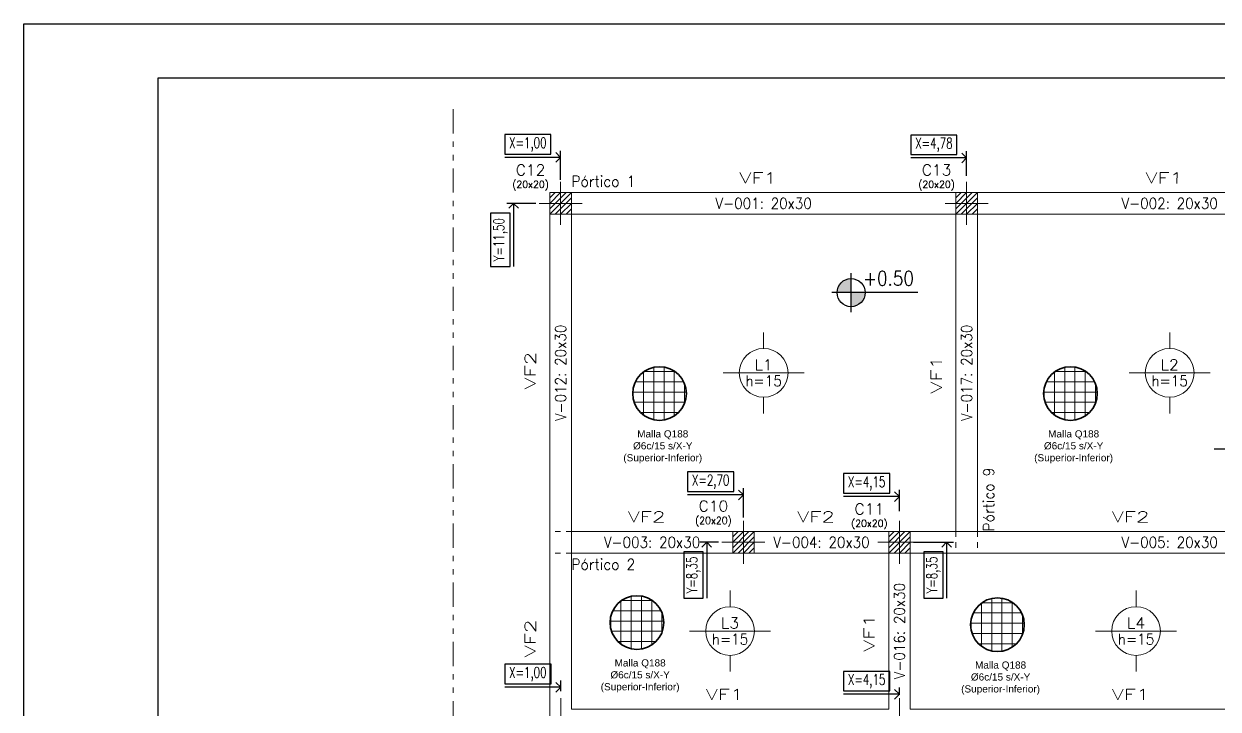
# Model space of a CAD drawing. Header units: millimetres. Extents: x 2686.2 to 2770.2, y 1378.2 to 1450.
# Drawn here: x 2686.19 to 2708.4, y 1437.22 to 1449.95 of the extents above; entities that cross this region are included whole.
import ezdxf
from ezdxf.enums import TextEntityAlignment as Align

# ---------------------------------------------------------------- set-up
doc = ezdxf.new("R2010")
doc.units = ezdxf.units.MM
doc.linetypes.add('CYPE_PUNTO', pattern=[0.075, 0, -0.075])
doc.linetypes.add('CYPE_RAYAPUNTOPUNTO', pattern=[0.45, 0.225, -0.075, 0, -0.075, 0, -0.075])
for name, color, linetype, lineweight in [('0.40', 3, 'Continuous', 40), ('ABERTURA', 30, 'Continuous', 15), ('COLUMNA_DIM', 4, 'Continuous', 9), ('COLUMNA_RAYA', 4, 'Continuous', 0), ('COLUMNA_REF', 3, 'Continuous', 9), ('COLUMNAS_EJES', 1, 'Continuous', 0), ('COTAS_REPLANTEO', 3, 'CYPE_RAYAPUNTOPUNTO', 0), ('MUROS', 3, 'Continuous', 35), ('PA_NUM_ALTURA', 7, 'Continuous', 0), ('PILAR_HORMIGON', 2, 'Continuous', 20), ('VIG_CARAS', 5, 'Continuous', 9), ('VIG_DIM_VIGAS', 3, 'Continuous', 9), ('VIG_INT_DESC', 6, 'Continuous', 0), ('VIG_REF_PORTICOS', 3, 'Continuous', 9)]:
    doc.layers.add(name, color=color, linetype=linetype, lineweight=lineweight)
doc.layers.add('00-FORMATO', color=7, linetype='Continuous')
doc.layers.add('COTAS-PARCIALES', color=2, linetype='Continuous')
doc.styles.add('CYPETXT', font='romans__.ttf', dxfattribs={"height": 0.2})
doc.styles.add('Estilo1', font='romans.shx', dxfattribs={"width": 0.85, "height": 0.12})
doc.styles.add('ROMANS-ICR', font='romans.shx', dxfattribs={"width": 0.7})
doc.styles.get("Standard").update_dxf_attribs({"font": 'arial.ttf'})
doc.dimstyles.new('COTA 1-100 Prog. X', dxfattribs={"dimscale": 0.1, "dimtxt": 2, "dimasz": 1.8, "dimexe": 1.25, "dimexo": 0.625, "dimgap": -0.625, "dimtad": 1, "dimjust": 2, "dimlfac": 0.5, "dimzin": 1, "dimtxsty": 'ROMANS-ICR', "dimblk": 'OPEN90', "dimcen": 2.5, "dimse1": 1, "dimsd1": 1, "dimclrt": 3, "dimadec": 0, "dimazin": 0, "dimtfac": 1, "dimtmove": 0, "dimatfit": 3, "dimfxl": 1.25, "dimarcsym": 0})
doc.dimstyles.new('COTA 1-100 Prog.Y', dxfattribs={"dimscale": 0.1, "dimtxt": 2, "dimasz": 1.8, "dimexe": 1.25, "dimexo": 0.625, "dimgap": -0.625, "dimtad": 1, "dimjust": 2, "dimlfac": 0.5, "dimzin": 1, "dimtxsty": 'ROMANS-ICR', "dimblk": 'OPEN90', "dimcen": 2.5, "dimse1": 1, "dimsd1": 1, "dimclrt": 3, "dimadec": 0, "dimazin": 0, "dimtfac": 1, "dimtmove": 0, "dimatfit": 3, "dimfxl": 1.25, "dimarcsym": 0})

# ---------------------------------------------------------------- blocks, each defined once
blk = doc.blocks.new('Ejes de la columna')
at = {"layer": 'COLUMNAS_EJES'}
for p, q in [((0, -0.5), (0, 0.5)), ((-0.5, 0), (0.5, 0))]:
    blk.add_line(p, q, dxfattribs=at)
blk = doc.blocks.new('20561296-RAYADO C10')
at = {"layer": 'COLUMNA_RAYA'}
for p, q in [((-0.002, -0.002), (0.002, 0.002)), ((-0.002, -0.001), (0.001, 0.002)), ((-0.002, 0), (0, 0.002)), ((-0.002, 0.001), (-0.001, 0.002)), ((-0.001, -0.002), (0.002, 0.001)), ((0, -0.002), (0.002, 0)), ((0.001, -0.002), (0.002, -0.001))]:
    blk.add_line(p, q, dxfattribs=at)
blk = doc.blocks.new('20561296-RAYADO C11')
at = {"layer": 'COLUMNA_RAYA'}
for p, q in [((-0.002, -0.002), (0.002, 0.002)), ((-0.002, -0.001), (0.001, 0.002)), ((-0.002, 0), (0, 0.002)), ((-0.002, 0.001), (-0.001, 0.002)), ((-0.001, -0.002), (0.002, 0.001)), ((0, -0.002), (0.002, 0)), ((0.001, -0.002), (0.002, -0.001))]:
    blk.add_line(p, q, dxfattribs=at)
blk = doc.blocks.new('20561296-RAYADO C12')
at = {"layer": 'COLUMNA_RAYA'}
for p, q in [((-0.002, -0.002), (0.002, 0.002)), ((-0.002, -0.001), (0.001, 0.002)), ((-0.002, 0), (0, 0.002)), ((-0.002, 0.001), (-0.001, 0.002)), ((-0.001, -0.002), (0.002, 0.001)), ((0, -0.002), (0.002, 0)), ((0.001, -0.002), (0.002, -0.001))]:
    blk.add_line(p, q, dxfattribs=at)
blk = doc.blocks.new('20561296-RAYADO C13')
at = {"layer": 'COLUMNA_RAYA'}
for p, q in [((-0.002, -0.002), (0.002, 0.002)), ((-0.002, -0.001), (0.001, 0.002)), ((-0.002, 0), (0, 0.002)), ((-0.002, 0.001), (-0.001, 0.002)), ((-0.001, -0.002), (0.002, 0.001)), ((0, -0.002), (0.002, 0)), ((0.001, -0.002), (0.002, -0.001))]:
    blk.add_line(p, q, dxfattribs=at)
blk = doc.blocks.new('_Open90')
at = {"layer": '0.40', "color": 0, "lineweight": -2}
for p, q in [((0, 0), (-1, 0)), ((-0.5, 0.5), (0, 0)), ((0, 0), (-0.5, -0.5))]:
    blk.add_line(p, q, dxfattribs=at)
blk = doc.blocks.new('*D25')
at = {"color": 0, "lineweight": -2, "transparency": 16777216}
for p, q in [((2699.111, 1440.318), (2698.764, 1440.318)), ((2698.826, 1440.138), (2698.463, 1440.138)), ((2698.463, 1440.138), (2698.463, 1439.279)), ((2698.826, 1439.279), (2698.826, 1440.138)), ((2698.889, 1440.138), (2698.889, 1439.279)), ((2698.463, 1439.279), (2698.826, 1439.279))]:
    blk.add_line(p, q, dxfattribs=at)
at = {"layer": 'Defpoints', "color": 0, "transparency": 16777216}
for p in [(2698.889, 1440.318), (2699.173, 1440.318), (2698.631, 1423.618)]:
    blk.add_point(p, dxfattribs=at)
at = {"color": 0, "lineweight": -2, "transparency": 16777216, "xscale": 0.18, "yscale": 0.18, "zscale": 0.18, "rotation": 90}
blk.add_blockref('_Open90', (2698.889, 1440.318), dxfattribs=at)
at = {"color": 3, "transparency": 16777216, "insert": (2698.645, 1439.709), "char_height": 0.2, "attachment_point": 5, "rotation": 90, "style": 'ROMANS-ICR'}
blk.add_mtext('Y=8,35', dxfattribs=at)
blk = doc.blocks.new('*D26')
at = {"color": 0, "lineweight": -2, "transparency": 16777216}
for p, q in [((2695.711, 1446.618), (2695.173, 1446.618)), ((2695.235, 1446.438), (2694.872, 1446.438)), ((2694.872, 1446.438), (2694.872, 1445.446)), ((2695.235, 1445.446), (2695.235, 1446.438)), ((2695.298, 1446.438), (2695.298, 1445.446)), ((2694.872, 1445.446), (2695.235, 1445.446))]:
    blk.add_line(p, q, dxfattribs=at)
at = {"layer": 'Defpoints', "color": 0, "transparency": 16777216}
for p in [(2695.298, 1446.618), (2695.773, 1446.618), (2695.231, 1423.618)]:
    blk.add_point(p, dxfattribs=at)
at = {"color": 0, "lineweight": -2, "transparency": 16777216, "xscale": 0.18, "yscale": 0.18, "zscale": 0.18, "rotation": 90}
blk.add_blockref('_Open90', (2695.298, 1446.618), dxfattribs=at)
at = {"color": 3, "transparency": 16777216, "insert": (2695.054, 1445.942), "char_height": 0.2, "attachment_point": 5, "rotation": 90, "style": 'ROMANS-ICR'}
blk.add_mtext('Y=11,50', dxfattribs=at)
blk = doc.blocks.new('*D28')
at = {"color": 0, "lineweight": -2, "transparency": 16777216}
for p, q in [((2702.736, 1440.318), (2703.476, 1440.318)), ((2703.288, 1440.138), (2702.925, 1440.138)), ((2702.925, 1440.138), (2702.925, 1439.279)), ((2703.288, 1439.279), (2703.288, 1440.138)), ((2703.351, 1440.138), (2703.351, 1439.279)), ((2702.925, 1439.279), (2703.288, 1439.279))]:
    blk.add_line(p, q, dxfattribs=at)
at = {"layer": 'Defpoints', "color": 0, "transparency": 16777216}
for p in [(2702.673, 1440.318), (2703.351, 1440.318), (2701.531, 1423.618)]:
    blk.add_point(p, dxfattribs=at)
at = {"color": 0, "lineweight": -2, "transparency": 16777216, "xscale": 0.18, "yscale": 0.18, "zscale": 0.18, "rotation": 90}
blk.add_blockref('_Open90', (2703.351, 1440.318), dxfattribs=at)
at = {"color": 3, "transparency": 16777216, "insert": (2703.107, 1439.709), "char_height": 0.2, "attachment_point": 5, "rotation": 90, "style": 'ROMANS-ICR'}
blk.add_mtext('Y=8,35', dxfattribs=at)
blk = doc.blocks.new('*D61')
at = {"color": 0, "lineweight": -2, "transparency": 16777216}
for p, q in [((2695.993, 1447.897), (2695.135, 1447.897)), ((2695.135, 1447.897), (2695.135, 1447.533)), ((2695.993, 1447.533), (2695.993, 1447.897)), ((2695.135, 1447.533), (2695.993, 1447.533)), ((2695.993, 1447.471), (2695.135, 1447.471)), ((2696.173, 1447.054), (2696.173, 1447.596))]:
    blk.add_line(p, q, dxfattribs=at)
at = {"layer": 'Defpoints', "color": 0, "transparency": 16777216}
for p in [(2696.173, 1447.471), (2694.173, 1446.991), (2696.173, 1446.991)]:
    blk.add_point(p, dxfattribs=at)
at = {"color": 0, "lineweight": -2, "transparency": 16777216, "xscale": 0.18, "yscale": 0.18, "zscale": 0.18}
blk.add_blockref('_Open90', (2696.173, 1447.471), dxfattribs=at)
at = {"color": 3, "transparency": 16777216, "insert": (2695.564, 1447.715), "char_height": 0.2, "attachment_point": 5, "style": 'ROMANS-ICR'}
blk.add_mtext('X=1,00', dxfattribs=at)
blk = doc.blocks.new('*D62')
at = {"color": 0, "lineweight": -2, "transparency": 16777216}
for p, q in [((2703.543, 1447.888), (2702.685, 1447.888)), ((2702.685, 1447.888), (2702.685, 1447.525)), ((2703.543, 1447.525), (2703.543, 1447.888)), ((2702.685, 1447.525), (2703.543, 1447.525)), ((2703.543, 1447.462), (2702.685, 1447.462)), ((2703.723, 1447.131), (2703.723, 1447.587))]:
    blk.add_line(p, q, dxfattribs=at)
at = {"layer": 'Defpoints', "color": 0, "transparency": 16777216}
for p in [(2703.723, 1447.462), (2694.173, 1447.069), (2703.723, 1447.069)]:
    blk.add_point(p, dxfattribs=at)
at = {"color": 0, "lineweight": -2, "transparency": 16777216, "xscale": 0.18, "yscale": 0.18, "zscale": 0.18}
blk.add_blockref('_Open90', (2703.723, 1447.462), dxfattribs=at)
at = {"color": 3, "transparency": 16777216, "insert": (2703.114, 1447.706), "char_height": 0.2, "attachment_point": 5, "style": 'ROMANS-ICR'}
blk.add_mtext('X=4,78', dxfattribs=at)
blk = doc.blocks.new('*D63')
at = {"color": 0, "lineweight": -2, "transparency": 16777216}
for p, q in [((2711.093, 1447.683), (2710.235, 1447.683)), ((2710.235, 1447.683), (2710.235, 1447.32)), ((2711.093, 1447.32), (2711.093, 1447.683)), ((2710.235, 1447.32), (2711.093, 1447.32)), ((2711.093, 1447.258), (2710.235, 1447.258)), ((2711.273, 1447.08), (2711.273, 1447.383))]:
    blk.add_line(p, q, dxfattribs=at)
at = {"layer": 'Defpoints', "color": 0, "transparency": 16777216}
for p in [(2711.273, 1447.258), (2711.273, 1447.018), (2694.173, 1446.678)]:
    blk.add_point(p, dxfattribs=at)
at = {"color": 0, "lineweight": -2, "transparency": 16777216, "xscale": 0.18, "yscale": 0.18, "zscale": 0.18}
blk.add_blockref('_Open90', (2711.273, 1447.258), dxfattribs=at)
at = {"color": 3, "transparency": 16777216, "insert": (2710.664, 1447.502), "char_height": 0.2, "attachment_point": 5, "style": 'ROMANS-ICR'}
blk.add_mtext('X=8,55', dxfattribs=at)
blk = doc.blocks.new('*D64')
at = {"color": 0, "lineweight": -2, "transparency": 16777216}
for p, q in [((2699.393, 1441.626), (2698.535, 1441.626)), ((2698.535, 1441.626), (2698.535, 1441.263)), ((2699.393, 1441.263), (2699.393, 1441.626)), ((2698.535, 1441.263), (2699.393, 1441.263)), ((2699.573, 1440.78), (2699.573, 1441.325)), ((2699.393, 1441.2), (2698.535, 1441.2))]:
    blk.add_line(p, q, dxfattribs=at)
at = {"layer": 'Defpoints', "color": 0, "transparency": 16777216}
for p in [(2699.573, 1441.2), (2699.573, 1440.718), (2694.173, 1439.701)]:
    blk.add_point(p, dxfattribs=at)
at = {"color": 0, "lineweight": -2, "transparency": 16777216, "xscale": 0.18, "yscale": 0.18, "zscale": 0.18}
blk.add_blockref('_Open90', (2699.573, 1441.2), dxfattribs=at)
at = {"color": 3, "transparency": 16777216, "insert": (2698.964, 1441.444), "char_height": 0.2, "attachment_point": 5, "style": 'ROMANS-ICR'}
blk.add_mtext('X=2,70', dxfattribs=at)
blk = doc.blocks.new('*D65')
at = {"color": 0, "lineweight": -2, "transparency": 16777216}
for p, q in [((2702.293, 1441.594), (2701.435, 1441.594)), ((2701.435, 1441.594), (2701.435, 1441.231)), ((2702.293, 1441.231), (2702.293, 1441.594)), ((2701.435, 1441.231), (2702.293, 1441.231)), ((2702.473, 1440.898), (2702.473, 1441.294)), ((2702.293, 1441.169), (2701.435, 1441.169))]:
    blk.add_line(p, q, dxfattribs=at)
at = {"layer": 'Defpoints', "color": 0, "transparency": 16777216}
for p in [(2702.473, 1441.169), (2694.173, 1440.836), (2702.473, 1440.836)]:
    blk.add_point(p, dxfattribs=at)
at = {"color": 0, "lineweight": -2, "transparency": 16777216, "xscale": 0.18, "yscale": 0.18, "zscale": 0.18}
blk.add_blockref('_Open90', (2702.473, 1441.169), dxfattribs=at)
at = {"color": 3, "transparency": 16777216, "insert": (2701.864, 1441.413), "char_height": 0.2, "attachment_point": 5, "style": 'ROMANS-ICR'}
blk.add_mtext('X=4,15', dxfattribs=at)
blk = doc.blocks.new('*D66')
at = {"color": 0, "lineweight": -2, "transparency": 16777216}
for p, q in [((2695.994, 1438.05), (2695.135, 1438.05)), ((2695.135, 1438.05), (2695.135, 1437.687)), ((2695.994, 1437.687), (2695.994, 1438.05)), ((2695.135, 1437.687), (2695.994, 1437.687)), ((2696.174, 1437.549), (2696.174, 1437.75)), ((2695.994, 1437.625), (2695.135, 1437.625))]:
    blk.add_line(p, q, dxfattribs=at)
at = {"layer": 'Defpoints', "color": 0, "transparency": 16777216}
for p in [(2694.173, 1437.487), (2696.174, 1437.625), (2696.174, 1437.487)]:
    blk.add_point(p, dxfattribs=at)
at = {"color": 0, "lineweight": -2, "transparency": 16777216, "xscale": 0.18, "yscale": 0.18, "zscale": 0.18}
blk.add_blockref('_Open90', (2696.174, 1437.625), dxfattribs=at)
at = {"color": 3, "transparency": 16777216, "insert": (2695.564, 1437.869), "char_height": 0.2, "attachment_point": 5, "style": 'ROMANS-ICR'}
blk.add_mtext('X=1,00', dxfattribs=at)
blk = doc.blocks.new('*D67')
at = {"color": 0, "lineweight": -2, "transparency": 16777216}
for p, q in [((2702.293, 1437.918), (2701.435, 1437.918)), ((2701.435, 1437.918), (2701.435, 1437.555)), ((2702.293, 1437.555), (2702.293, 1437.918)), ((2701.435, 1437.555), (2702.293, 1437.555)), ((2702.293, 1437.493), (2701.435, 1437.493)), ((2702.473, 1437.48), (2702.473, 1437.618))]:
    blk.add_line(p, q, dxfattribs=at)
at = {"layer": 'Defpoints', "color": 0, "transparency": 16777216}
for p in [(2694.173, 1437.625), (2702.473, 1437.493), (2702.473, 1437.418)]:
    blk.add_point(p, dxfattribs=at)
at = {"color": 0, "lineweight": -2, "transparency": 16777216, "xscale": 0.18, "yscale": 0.18, "zscale": 0.18}
blk.add_blockref('_Open90', (2702.473, 1437.493), dxfattribs=at)
at = {"color": 3, "transparency": 16777216, "insert": (2701.864, 1437.737), "char_height": 0.2, "attachment_point": 5, "style": 'ROMANS-ICR'}
blk.add_mtext('X=4,15', dxfattribs=at)
blk = doc.blocks.new('*D68')
at = {"color": 0, "lineweight": -2, "transparency": 16777216}
for p, q in [((2711.093, 1438.063), (2710.235, 1438.063)), ((2710.235, 1438.063), (2710.235, 1437.7)), ((2711.093, 1437.7), (2711.093, 1438.063)), ((2710.235, 1437.7), (2711.093, 1437.7)), ((2711.273, 1437.48), (2711.273, 1437.763)), ((2711.093, 1437.638), (2710.235, 1437.638))]:
    blk.add_line(p, q, dxfattribs=at)
at = {"layer": 'Defpoints', "color": 0, "transparency": 16777216}
for p in [(2694.173, 1437.493), (2711.273, 1437.638), (2711.273, 1437.418)]:
    blk.add_point(p, dxfattribs=at)
at = {"color": 0, "lineweight": -2, "transparency": 16777216, "xscale": 0.18, "yscale": 0.18, "zscale": 0.18}
blk.add_blockref('_Open90', (2711.273, 1437.638), dxfattribs=at)
at = {"color": 3, "transparency": 16777216, "insert": (2710.664, 1437.882), "char_height": 0.2, "attachment_point": 5, "style": 'ROMANS-ICR'}
blk.add_mtext('X=8,55', dxfattribs=at)

msp = doc.modelspace()

# ---------------------------------------------------------------- hatches: boundary and pattern name
at = {"layer": 'ABERTURA'}
h = msp.add_hatch(dxfattribs=at)
h.set_pattern_fill('ANSI37', color=256, scale=0.06, angle=45)
h.set_pattern_definition([(90, (-960.07534, -228.5266), (-0.1905, 2e-17), []), (180, (-960.07534, -228.5266), (-2e-17, -0.1905), [])])
h.paths.add_polyline_path([(2697.513, 1443.083, 1), (2698.511, 1443.083, 1)])
h = msp.add_hatch(dxfattribs=at)
h.set_pattern_fill('ANSI37', color=256, scale=0.06, angle=45)
h.set_pattern_definition([(90, (-952.43482, -228.5266), (-0.1905, 2e-17), []), (180, (-952.43482, -228.5266), (-2e-17, -0.1905), [])])
h.paths.add_polyline_path([(2705.154, 1443.083, 1), (2706.151, 1443.083, 1)])
h = msp.add_hatch(dxfattribs=at)
h.set_pattern_fill('ANSI37', color=256, scale=0.06, angle=45)
h.set_pattern_definition([(90, (-960.49595, -232.78294), (-0.1905, 2e-17), []), (180, (-960.49595, -232.78294), (-2e-17, -0.1905), [])])
h.paths.add_polyline_path([(2697.093, 1438.826, 1), (2698.09, 1438.826, 1)])
h = msp.add_hatch(dxfattribs=at)
h.set_pattern_fill('ANSI37', color=256, scale=0.06, angle=45)
h.set_pattern_definition([(90, (-953.79299, -232.82345), (-0.1905, 2e-17), []), (180, (-953.79299, -232.82345), (-2e-17, -0.1905), [])])
h.paths.add_polyline_path([(2703.796, 1438.786, 1), (2704.793, 1438.786, 1)])
at = {"layer": 'COTAS-PARCIALES', "ltscale": 0.25}
h = msp.add_hatch(color=256, dxfattribs=at)
h.dxf.hatch_style = 1
h.paths.add_polyline_path([(2701.574, 1444.959), (2701.574, 1445.221, 0.414214), (2701.313, 1444.959)])
h.paths.add_polyline_path([(2701.574, 1444.698, 0.414214), (2701.835, 1444.959), (2701.574, 1444.959)])

# ---------------------------------------------------------------- linework, layer by layer
at = {"layer": '00-FORMATO', "color": 3, "ltscale": 0.1}
for p, q in [((2686.192, 1420.254), (2686.192, 1449.954)), ((2686.192, 1449.954), (2770.192, 1449.954)), ((2688.692, 1421.254), (2688.692, 1448.954)), ((2688.692, 1448.954), (2769.192, 1448.954))]:
    msp.add_line(p, q, dxfattribs=at)
at = {"layer": 'COTAS-PARCIALES', "ltscale": 0.25}
for p, q in [((2701.574, 1444.598), (2701.574, 1445.321)), ((2702.813, 1444.959), (2701.213, 1444.959)), ((2709.927, 1442.047), (2708.327, 1442.047))]:
    msp.add_line(p, q, dxfattribs=at)
msp.add_circle((2701.574, 1444.959), 0.261, dxfattribs=at)
at = {"layer": 'COTAS_REPLANTEO', "ltscale": 2}
msp.add_line((2694.173, 1422.618), (2694.173, 1448.415), dxfattribs=at)
at = {"layer": 'MUROS'}
for centre in [(2698.012, 1443.083), (2705.653, 1443.083), (2697.592, 1438.826), (2704.295, 1438.786)]:
    msp.add_circle(centre, 0.499, dxfattribs=at)
at = {"layer": 'PA_NUM_ALTURA'}
for p, q in [((2699.948, 1443.92), (2699.948, 1444.22)), ((2707.498, 1443.92), (2707.498, 1444.22)), ((2699.196, 1443.468), (2700.701, 1443.468)), ((2706.746, 1443.468), (2708.251, 1443.468)), ((2699.948, 1442.715), (2699.948, 1443.015)), ((2707.498, 1442.715), (2707.498, 1443.015)), ((2699.323, 1439.12), (2699.323, 1439.42)), ((2706.873, 1439.12), (2706.873, 1439.42)), ((2698.571, 1438.668), (2700.076, 1438.668)), ((2706.121, 1438.668), (2707.626, 1438.668)), ((2699.323, 1437.915), (2699.323, 1438.215)), ((2706.873, 1437.915), (2706.873, 1438.215))]:
    msp.add_line(p, q, dxfattribs=at)
for centre in [(2699.948, 1443.468), (2707.498, 1443.468), (2699.323, 1438.668), (2706.873, 1438.668)]:
    msp.add_circle(centre, 0.453, dxfattribs=at)
at = {"layer": 'PILAR_HORMIGON'}
for points in [[(2695.973, 1446.418), (2696.373, 1446.418), (2696.373, 1446.818), (2695.973, 1446.818), (2695.973, 1446.418)], [(2703.523, 1446.418), (2703.923, 1446.418), (2703.923, 1446.818), (2703.523, 1446.818), (2703.523, 1446.418)], [(2699.373, 1440.118), (2699.773, 1440.118), (2699.773, 1440.518), (2699.373, 1440.518), (2699.373, 1440.118)], [(2702.273, 1440.118), (2702.673, 1440.118), (2702.673, 1440.518), (2702.273, 1440.518), (2702.273, 1440.118)]]:
    msp.add_lwpolyline(points, dxfattribs=at)
at = {"layer": 'VIG_CARAS'}
for p, q in [((2696.373, 1446.818), (2703.523, 1446.818)), ((2703.923, 1446.818), (2711.073, 1446.818)), ((2695.973, 1428.218), (2695.973, 1446.418)), ((2696.373, 1437.218), (2696.373, 1446.418)), ((2696.373, 1446.418), (2703.523, 1446.418)), ((2703.523, 1440.518), (2703.523, 1446.418)), ((2703.923, 1446.418), (2711.073, 1446.418)), ((2703.923, 1440.518), (2703.923, 1446.418)), ((2696.373, 1440.518), (2699.373, 1440.518)), ((2699.773, 1440.518), (2702.273, 1440.518)), ((2702.673, 1440.518), (2711.073, 1440.518)), ((2696.373, 1440.118), (2699.373, 1440.118)), ((2699.773, 1440.118), (2702.273, 1440.118)), ((2702.273, 1437.218), (2702.273, 1440.118)), ((2702.673, 1437.218), (2702.673, 1440.118)), ((2702.673, 1440.118), (2711.073, 1440.118)), ((2696.374, 1437.218), (2702.273, 1437.218)), ((2702.673, 1437.218), (2711.073, 1437.218))]:
    msp.add_line(p, q, dxfattribs=at)
at = {"layer": 'VIG_CARAS', "linetype": 'CYPE_PUNTO'}
for p, q in [((2696.373, 1440.518), (2695.973, 1440.518)), ((2703.523, 1440.518), (2703.523, 1440.118)), ((2703.923, 1440.518), (2703.923, 1440.118)), ((2696.373, 1440.118), (2695.973, 1440.118))]:
    msp.add_line(p, q, dxfattribs=at)

# ---------------------------------------------------------------- block references
at = {"layer": 'COLUMNA_RAYA', "xscale": 100, "yscale": 100, "zscale": 100}
for name, p in [('20561296-RAYADO C12', (2696.173, 1446.618)), ('20561296-RAYADO C13', (2703.723, 1446.618)), ('20561296-RAYADO C10', (2699.573, 1440.318)), ('20561296-RAYADO C11', (2702.473, 1440.318))]:
    msp.add_blockref(name, p, dxfattribs=at)
at = {"layer": 'COLUMNAS_EJES', "xscale": 0.8, "yscale": 0.8, "zscale": 2}
for p in [(2696.173, 1446.618), (2703.723, 1446.618), (2699.573, 1440.318), (2702.473, 1440.318), (2696.174, 1437.018), (2702.473, 1437.018)]:
    msp.add_blockref('Ejes de la columna', p, dxfattribs=at)

# ---------------------------------------------------------------- texts
at = {"char_height": 0.13303, "width": 2.7838, "attachment_point": 5}
for insert in [(2698.072, 1442.092), (2705.712, 1442.092), (2697.651, 1437.835), (2704.354, 1437.795)]:
    msp.add_mtext('Malla Q188\\P%%C6c/15 s/X-Y\\P(Superior-Inferior)', dxfattribs=dict(at, insert=insert))
at = {"layer": 'COLUMNA_DIM', "lineweight": 0, "style": 'CYPETXT', "width": 0.842426}
for p, p2 in [((2695.275, 1446.904), (2695.953, 1446.904)), ((2702.825, 1446.904), (2703.503, 1446.904)), ((2698.675, 1440.658), (2699.353, 1440.658)), ((2701.575, 1440.604), (2702.253, 1440.604))]:
    msp.add_text('(20x20)', height=0.1333, dxfattribs=at).set_placement(p, p2, align=Align.FIT)
at = {"layer": 'COLUMNA_REF', "style": 'CYPETXT', "width": 0.883061}
for s, p, p2 in [('C12', (2695.338, 1447.138), (2695.89, 1447.138)), ('C13', (2702.888, 1447.138), (2703.44, 1447.138)), ('C10', (2698.738, 1440.891), (2699.29, 1440.891)), ('C11', (2701.638, 1440.838), (2702.19, 1440.838))]:
    msp.add_text(s, height=0.2, dxfattribs=at).set_placement(p, p2, align=Align.FIT)
at = {"layer": 'COTAS-PARCIALES', "color": 2, "ltscale": 0.25, "insert": (2701.835, 1445.359), "char_height": 0.27, "width": 1.18842, "attachment_point": 1, "style": 'Estilo1'}
msp.add_mtext('\\pi-0.035694;+0.50', dxfattribs=at)
at = {"layer": 'PA_NUM_ALTURA', "style": 'CYPETXT'}
for s, width, p, p2 in [('L1', 0.966349, (2699.78, 1443.518), (2700.116, 1443.518)), ('L2', 0.966349, (2707.33, 1443.518), (2707.666, 1443.518)), ('h=15', 0.829115, (2699.609, 1443.218), (2700.287, 1443.218)), ('h=15', 0.829115, (2707.159, 1443.218), (2707.837, 1443.218)), ('L3', 0.966349, (2699.155, 1438.718), (2699.491, 1438.718)), ('L4', 0.966349, (2706.705, 1438.718), (2707.041, 1438.718)), ('h=15', 0.829115, (2698.984, 1438.418), (2699.662, 1438.418)), ('h=15', 0.829115, (2706.534, 1438.418), (2707.212, 1438.418))]:
    msp.add_text(s, height=0.2, dxfattribs=dict(at, width=width)).set_placement(p, p2, align=Align.FIT)
at = {"layer": 'VIG_DIM_VIGAS', "style": 'CYPETXT', "width": 0.800794}
for s, p, p2 in [('V-001: 20x30', (2699.053, 1446.518), (2700.844, 1446.518)), ('V-002: 20x30', (2706.603, 1446.518), (2708.394, 1446.518)), ('V-003: 20x30', (2696.978, 1440.218), (2698.769, 1440.218)), ('V-004: 20x30', (2700.128, 1440.218), (2701.919, 1440.218)), ('V-005: 20x30', (2706.603, 1440.218), (2708.394, 1440.218))]:
    msp.add_text(s, height=0.2, dxfattribs=at).set_placement(p, p2, align=Align.FIT)
for s, p, p2 in [('V-012: 20x30', (2696.273, 1442.572), (2696.273, 1444.363)), ('V-017: 20x30', (2703.823, 1442.572), (2703.823, 1444.363)), ('V-016: 20x30', (2702.573, 1437.772), (2702.573, 1439.563))]:
    msp.add_text(s, height=0.2, rotation=90, dxfattribs=at).set_placement(p, p2, align=Align.FIT)
at = {"layer": 'VIG_INT_DESC', "style": 'CYPETXT', "width": 1.299367}
for s, rotation, p, p2 in [('VF1', 359.822, (2699.495, 1446.991), (2700.197, 1446.989)), ('VF1', 359.822, (2707.045, 1446.991), (2707.747, 1446.989)), ('VF2', 89.822, (2695.708, 1443.156), (2695.71, 1443.858)), ('VF1', 89.822, (2703.258, 1443.08), (2703.26, 1443.782)), ('VF2', 359.822, (2697.42, 1440.691), (2698.122, 1440.689)), ('VF2', 359.822, (2700.57, 1440.691), (2701.272, 1440.689)), ('VF2', 359.822, (2706.42, 1440.691), (2707.122, 1440.689)), ('VF2', 89.822, (2695.708, 1438.179), (2695.71, 1438.881)), ('VF1', 89.822, (2702.008, 1438.28), (2702.01, 1438.982)), ('VF1', 359.822, (2698.87, 1437.391), (2699.572, 1437.389)), ('VF1', 359.822, (2706.42, 1437.391), (2707.122, 1437.389))]:
    msp.add_text(s, height=0.2, rotation=rotation, dxfattribs=at).set_placement(p, p2, align=Align.FIT)
at = {"layer": 'VIG_REF_PORTICOS', "style": 'CYPETXT', "width": 0.813084}
for s, p, p2 in [('Pórtico 1', (2696.373, 1446.928), (2697.561, 1446.928)), ('Pórtico 2', (2696.373, 1439.808), (2697.561, 1439.808))]:
    msp.add_text(s, height=0.2, dxfattribs=at).set_placement(p, p2, align=Align.FIT)
msp.add_text('Pórtico 9', height=0.2, rotation=90, dxfattribs=at).set_placement((2704.233, 1440.518), (2704.233, 1441.706), align=Align.FIT)

# ---------------------------------------------------------------- dimensions: what is measured, and where the dimension line sits
for base, p1, p2, picture, middle in [((2696.173, 1447.471), (2694.173, 1446.991), (2696.173, 1446.991), '*D61', (2695.564, 1447.715)), ((2703.72342971, 1447.46225157), (2694.1734297, 1447.06896513), (2703.72342971, 1447.06896513), '*D62', (2703.11426304, 1447.70629919)), ((2711.273, 1447.258), (2694.173, 1446.678), (2711.273, 1447.018), '*D63', (2710.664, 1447.502)), ((2699.573, 1441.2), (2694.173, 1439.701), (2699.573, 1440.718), '*D64', (2698.964, 1441.444)), ((2702.473, 1441.169), (2694.173, 1440.836), (2702.473, 1440.836), '*D65', (2701.864, 1441.413)), ((2711.273, 1437.638), (2694.173, 1437.493), (2711.273, 1437.418), '*D68', (2710.664, 1437.882)), ((2696.174, 1437.625), (2694.173, 1437.487), (2696.174, 1437.487), '*D66', (2695.564, 1437.869)), ((2702.473, 1437.493), (2694.173, 1437.625), (2702.473, 1437.418), '*D67', (2701.864, 1437.737))]:
    dim = msp.add_linear_dim(base=base, p1=p1, p2=p2, dimstyle='COTA 1-100 Prog. X', override={"dimpost": 'X=<>'})
    dim.commit()
    dim.dimension.update_dxf_attribs({"geometry": picture, "text_midpoint": middle})
for base, p1, p2, picture, middle in [((2695.298, 1446.618), (2695.231, 1423.618), (2695.773, 1446.618), '*D26', (2695.054, 1445.942)), ((2698.889, 1440.318), (2698.631, 1423.618), (2699.173, 1440.318), '*D25', (2698.645, 1439.709)), ((2703.351, 1440.318), (2701.531, 1423.618), (2702.673, 1440.318), '*D28', (2703.107, 1439.709))]:
    dim = msp.add_linear_dim(base=base, p1=p1, p2=p2, angle=90, dimstyle='COTA 1-100 Prog.Y', override={"dimpost": 'Y=<>'})
    dim.commit()
    dim.dimension.update_dxf_attribs({"geometry": picture, "text_midpoint": middle})

doc.saveas('drawing.dxf')
